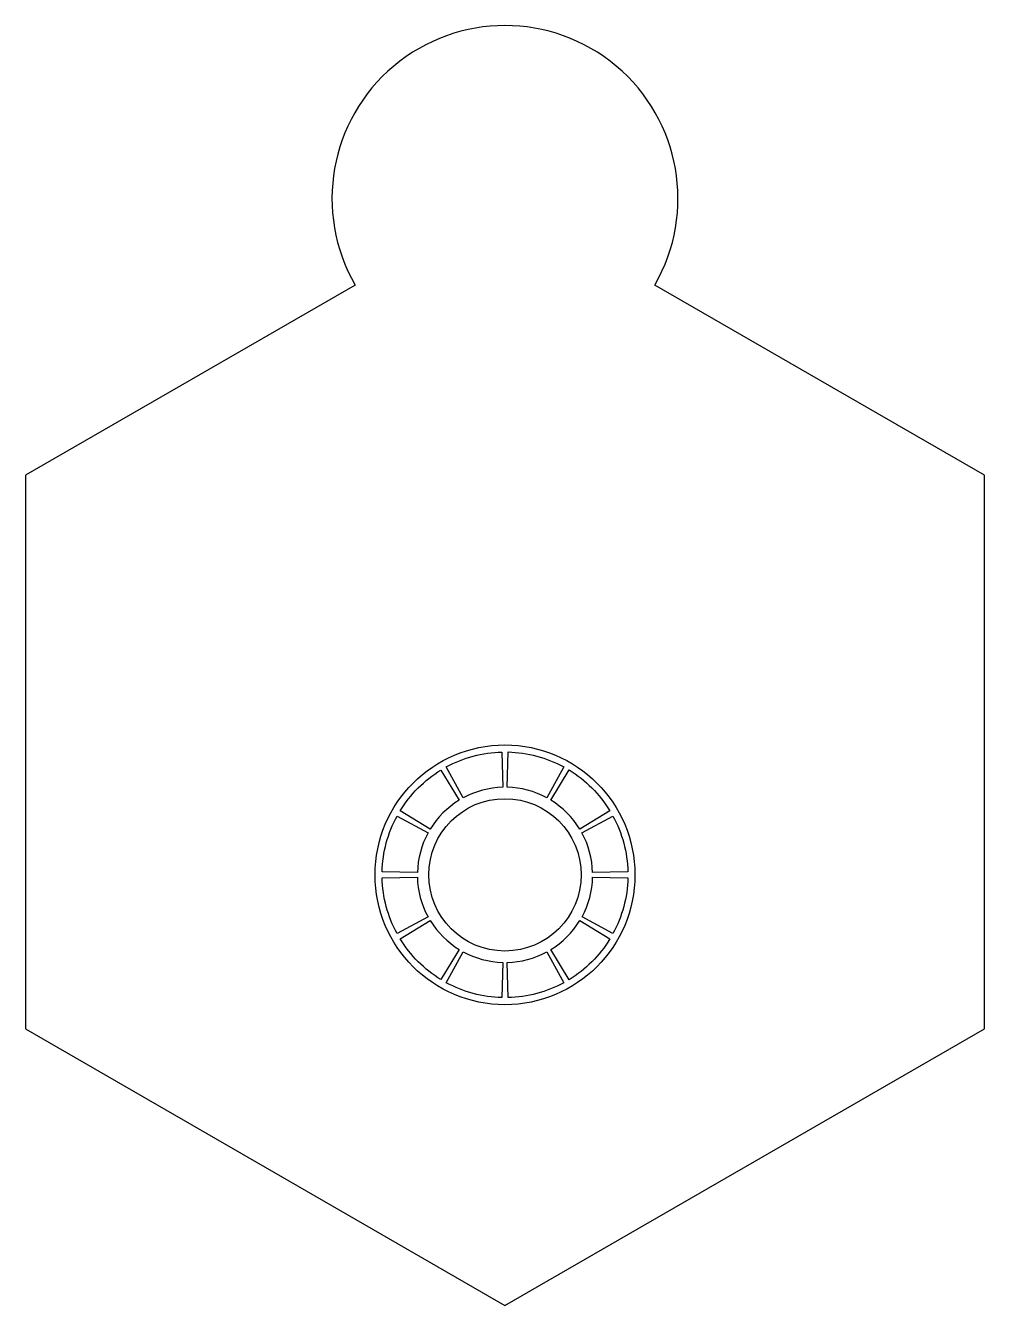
# Model space of a CAD drawing. Header units: inches. Extents: x -5.5 to 5.5, y -7.4 to 7.4.
import ezdxf

# ---------------------------------------------------------------- set-up
doc = ezdxf.new("R2010")
doc.units = ezdxf.units.IN
doc.header["$MEASUREMENT"] = 0

# ---------------------------------------------------------------- blocks, each defined once
blk = doc.blocks.new('*U30')
blk.add_lwpolyline([(0.317, 0.265), (0.327, -0.142, 0.119017), (-0.132, -0.265), (-0.327, 0.093, -0.119017)], format="xyb", close=True)
blk = doc.blocks.new('*U31')
at = {"color": 0, "linetype": 'ByBlock', "lineweight": -2, "transparency": 16777216}
for p, rotation in [((0.272, -1.244), 329.9999999999999), ((0.824, -1.538), 299.9999999999999), ((-0.883, -1.597), 30), ((-1.176, -2.148), 59.99999999999999), ((1.155, -2.068), 270), ((1.177, -2.693), 239.9999999999999), ((-1.155, -2.773), 89.99999999999997), ((-0.824, -3.303), 120), ((0.883, -3.245), 209.9999999999999), ((-0.272, -3.597), 150), ((0.352, -3.576), 180)]:
    blk.add_blockref('*U30', p, dxfattribs=dict(at, rotation=rotation))
blk.add_blockref('*U30', (-0.352, -1.266), dxfattribs=at)

msp = doc.modelspace()

# ---------------------------------------------------------------- linework, layer by layer
msp.add_lwpolyline([(-1.732, 4.4), (-5.542, 2.2), (-5.542, -4.2), (0, -7.4), (5.542, -4.2), (5.542, 2.2), (1.732, 4.4)])
for radius in [1.502, 0.881]:
    msp.add_circle((0, -2.421), radius)
msp.add_arc((0, 5.4), 2, 330, 210)

# ---------------------------------------------------------------- block references
msp.add_blockref('*U31', (0, 0))

doc.saveas('drawing.dxf')
